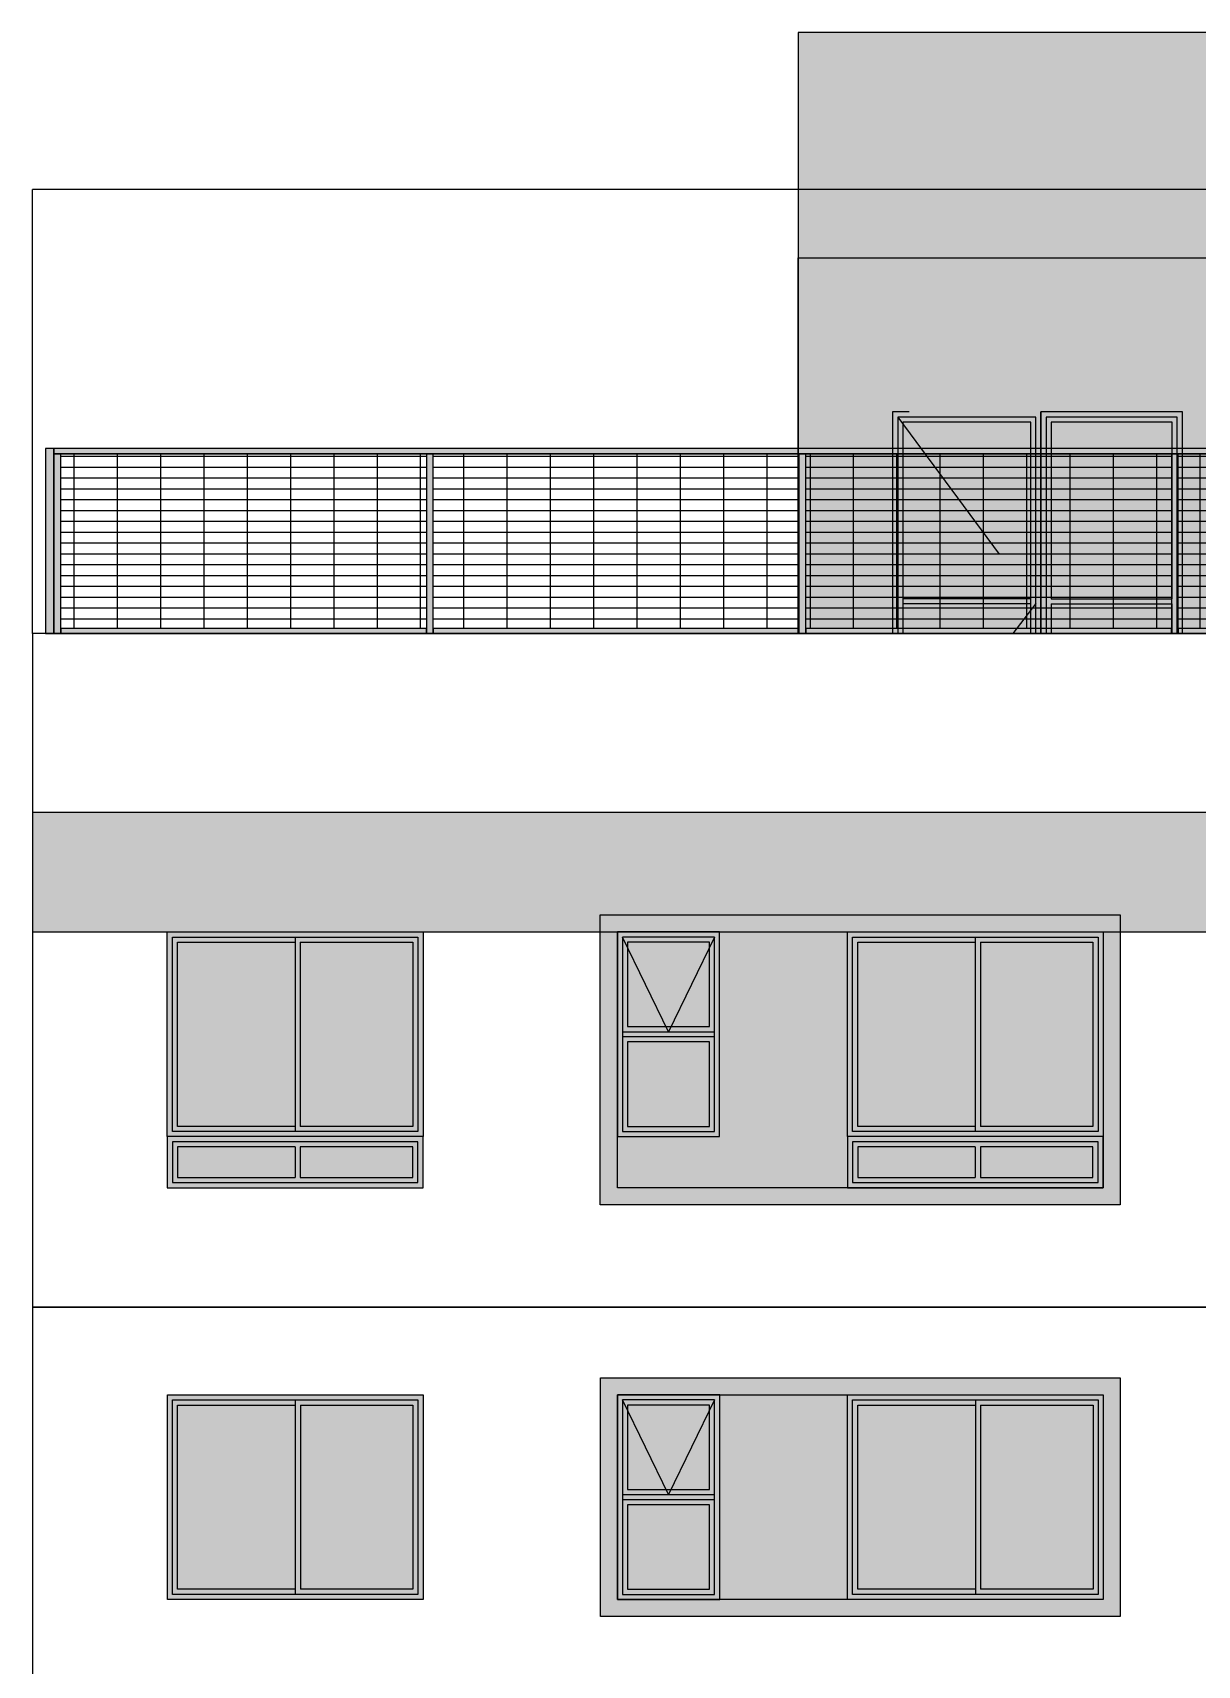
# Model space of a CAD drawing. Header units: metres. Extents: x -8678 to -7768, y 20 to 184.
# Drawn here: x -8337.33 to -8330.49, y 85.88 to 95.46 of the extents above; entities that cross this region are included whole.
import ezdxf
from ezdxf.xclip import XClip

# ---------------------------------------------------------------- set-up
doc = ezdxf.new("R2010")
doc.units = ezdxf.units.M
doc.header["$XCLIPFRAME"] = 0
doc.linetypes.add('CTE ELEV$0$DASHEDX2', pattern=[1.5, 1, -0.5])
for name, color, linetype in [('ARQ-DIM EMBASAM', 2, 'Continuous'), ('CTE ELEV$0$ARQ- FRISO', 7, 'Continuous'), ('CTE ELEV$0$ARQ-AUX', 7, 'Continuous'), ('CTE ELEV$0$ARQ-AUX1', 1, 'Continuous'), ('CTE ELEV$0$ARQ-AUX2', 2, 'Continuous'), ('CTE ELEV$0$ARQ-AUX3', 3, 'Continuous'), ('CTE ELEV$0$ARQ-CAX', 1, 'Continuous'), ('CTE ELEV$0$ARQ-PRJ', 7, 'CTE ELEV$0$DASHEDX2')]:
    doc.layers.add(name, color=color, linetype=linetype)
for name, color, linetype, true_color in [('CTE ELEV$0$COR CINZA FECHADO', 7, 'Continuous', 0x56534e), ('CTE ELEV$0$COR PLATINA', 7, 'Continuous', 0xa1a6a3), ('CTE ELEV$0$COR-CAIX', 7, 'Continuous', 0x45494e)]:
    doc.layers.add(name, color=color, linetype=linetype, true_color=true_color)

# ---------------------------------------------------------------- blocks, each defined once
blk = doc.blocks.new('CTE ELEV$0$V J 150x120')
at = {"layer": 'CTE ELEV$0$COR-CAIX'}
h = blk.add_hatch(color=256, dxfattribs=at)
h.dxf.hatch_style = 1
h.paths.add_polyline_path([(1.499999999999773, 1.19999999496485), (0, 1.19999999496485), (0, 0), (1.499999999999773, 0)])
h = blk.add_hatch(color=254, dxfattribs=at)
h.dxf.hatch_style = 1
h.paths.add_polyline_path([(0.7200000000000273, 1.139999994964848), (0.05999999999994543, 1.139999994964848), (0.05999999999994543, 0.06000000000000227), (0.7200000000000273, 0.06000000000000227)])
h.paths.add_polyline_path([(0.75, 0.06000000000000233), (1.439999999999827, 0.06000000000000222), (1.439999999999827, 1.139999994964848), (0.75, 1.139999994964848)])
for points in [[(1.499999999999773, 1.19999999496485), (0, 1.19999999496485), (0, 0), (1.499999999999773, 0)], [(1.470000000000027, 1.169999994964849), (0.02999999999974534, 1.169999994964849), (0.02999999999974534, 0.03000000000000114), (1.470000000000027, 0.03000000000000114)]]:
    blk.add_lwpolyline(points, close=True)
for points in [[(0.75, 1.169999994964849), (0.75, 0.03000000000000114)], [(0.7200000000000273, 1.139999994964848), (0.05999999999994543, 1.139999994964848), (0.05999999999994543, 0.06000000000000227), (0.7200000000000273, 0.06000000000000227)], [(0.7200000000000273, 1.139999994964848), (0.7200000000000273, 0.06000000000000227)], [(0.75, 0.06000000000000227), (1.439999999999827, 0.06000000000000227), (1.439999999999827, 1.139999994964848), (0.75, 1.139999994964848)]]:
    blk.add_lwpolyline(points)
blk = doc.blocks.new('CTE ELEV$0$V J 80x60')
at = {"layer": 'CTE ELEV$0$COR-CAIX'}
h = blk.add_hatch(color=256, dxfattribs=at)
h.dxf.hatch_style = 1
h.paths.add_polyline_path([(-1.165975760386573e-09, 1.199999998369988), (0.5999999927168993, 1.199999998369988), (0.5999999927168993, -1.629812729220248e-09), (-1.165975760386573e-09, -1.629812729220248e-09)])
h = blk.add_hatch(color=254, dxfattribs=at)
h.dxf.hatch_style = 1
h.paths.add_polyline_path([(0.5399999927169539, 0.5549999983698871), (0.05999999883419704, 0.5549999983698871), (0.05999999883419704, 0.0599999983701611), (0.5399999927169539, 0.0599999983701611)])
h.paths.add_polyline_path([(0.05999999883419704, 1.108333331004395), (0.05999999883419704, 0.644999998370317), (0.2854054013463041, 0.6449999983703169)], flags=17)
h.paths.add_polyline_path([(0.5399999927169539, 1.108333331004811), (0.5399999927169539, 1.139999998369986), (0.05999999883419704, 1.139999998369986), (0.05999999883419704, 1.108333331004395), (0.2854054013463041, 0.644999998370317), (0.3145945902048345, 0.6449999983703169)])
h.paths.add_polyline_path([(0.5399999927169539, 1.108333331004811), (0.3145945902048345, 0.644999998370317), (0.5399999927169539, 0.6449999983703169)], flags=17)
at = {"layer": 'CTE ELEV$0$ARQ-CAX', "flags": 128}
for points in [[(-1.165975760386573e-09, 1.199999998369988), (0.5999999927168993, 1.199999998369988), (0.5999999927168993, -1.629812729220248e-09), (-1.165975760386573e-09, -1.629812729220248e-09)], [(0.02999999883422433, 1.169999998369959), (0.5699999927169266, 1.169999998369959), (0.5699999927169266, 0.6149999983703441), (0.02999999883422433, 0.6149999983703441)], [(0.02999999883399695, 1.169999998369959), (0.5699999927169266, 1.169999998369959), (0.5699999927169266, 0.02999999837018841), (0.02999999883399695, 0.02999999837018841)], [(0.05999999883419704, 1.139999998369986), (0.5399999927169539, 1.139999998369986), (0.5399999927169539, 0.6449999983703169), (0.05999999883419704, 0.6449999983703169)], [(0.02999999883422433, 0.5849999983698598), (0.5699999927169266, 0.5849999983698598), (0.5699999927169266, 0.02999999837018841), (0.02999999883422433, 0.02999999837018841)], [(0.05999999883419704, 0.5549999983698871), (0.5399999927169539, 0.5549999983698871), (0.5399999927169539, 0.05999999837016112), (0.05999999883419704, 0.05999999837016112)]]:
    blk.add_lwpolyline(points, close=True, dxfattribs=at)
at = {"layer": 'CTE ELEV$0$ARQ-PRJ'}
blk.add_lwpolyline([(0.02999999883399695, 1.169999998369959), (0.2999999957755755, 0.6149999983703441), (0.5699999927169266, 1.169999998369959)], dxfattribs=at)
blk = doc.blocks.new('CTE ELEV$0$elev 3 tipo')
at = {"layer": 'CTE ELEV$0$COR CINZA FECHADO'}
h = blk.add_hatch(color=256, dxfattribs=at)
h.dxf.hatch_style = 1
h.paths.add_polyline_path([(6.38043800993546, 2.304999811774834), (3.330390631235787, 2.304999811774834), (3.330390631235787, 0.9049998168099904), (6.38043800993546, 0.9049998168099904)])
h.paths.add_polyline_path([(6.280438009935096, 2.20499981177484), (6.280438009935096, 1.004999816809985), (4.780438009935096, 1.004999816809985), (3.430390631236151, 1.004999816809985), (3.430390631236151, 2.20499981177484), (4.030390625119253, 2.20499981177484)], flags=16)
h.paths.add_polyline_path([(4.810438009935751, 2.174999811774839), (6.250438009934442, 2.174999811774839), (6.250438009934442, 1.034999816809986), (4.810438009935751, 1.034999816809986)], flags=0)
h.paths.add_polyline_path([(4.840438009934587, 2.144999811774838), (5.530438009935096, 2.144999811774838), (5.530438009935096, 1.064999816809987), (4.840438009934587, 1.064999816809987)], flags=0)
h.paths.add_polyline_path([(4.000390625118598, 2.174999811774811), (4.000390625118598, 1.034999811775037), (3.460390631236805, 1.034999811775037), (3.460390631236805, 1.589999811774717), (3.460390631236805, 2.174999811774811)], flags=0)
h.paths.add_polyline_path([(4.000390625118598, 2.174999811774768), (4.000390625118598, 1.619999811775202), (3.460390631236805, 1.619999811775202), (3.460390631236805, 2.174999811774811)], flags=0)
h.paths.add_polyline_path([(3.970390625119762, 1.649999811775174), (3.744985222607284, 1.649999811775174), (3.730390628177702, 1.619999811775202), (3.71579603374812, 1.649999811775174), (3.490390631235641, 1.649999811775174), (3.490390631235641, 2.144999811774838), (3.970390625119762, 2.144999811774838)], flags=0)
h.paths.add_polyline_path([(3.970390625119762, 1.559999811774745), (3.970390625119762, 1.06499981177501), (3.490390631235641, 1.06499981177501), (3.490390631235641, 1.559999811774745)], flags=0)
h.paths.add_polyline_path([(5.560438009935751, 2.144999811774838), (6.220438009935606, 2.144999811774838), (6.220438009935606, 1.064999816809987), (5.560438009935751, 1.064999816809987)], flags=0)
h = blk.add_hatch(color=256, dxfattribs=at)
h.dxf.hatch_style = 1
h.paths.add_polyline_path([(4.780438009935096, 2.20499981177484), (4.030390625119253, 2.20499981177484), (4.030390625119253, 1.004999816809985), (4.780438009935096, 1.004999816809985)])
at = {"layer": 'CTE ELEV$0$ARQ- FRISO'}
blk.add_lwpolyline([(58.14994658083924, 2.720000200018745), (0, 2.720000200018745)], dxfattribs=at)
at = {"layer": 'CTE ELEV$0$ARQ-AUX2'}
blk.add_line((0, 2.720000200018745), (0, 0), dxfattribs=at)
at = {"layer": 'CTE ELEV$0$COR CINZA FECHADO', "elevation": 3.963675300280968e-06}
for points in [[(3.330390631235787, 2.304999811774834), (6.38043800993546, 2.304999811774834), (6.38043800993546, 0.9049998168099904), (3.330390631235787, 0.9049998168099904)], [(3.430390631236151, 2.20499981177484), (6.280438009935096, 2.20499981177484), (6.280438009935096, 1.004999816809985), (3.430390631236151, 1.004999816809985)]]:
    blk.add_lwpolyline(points, close=True, dxfattribs=at)
at = {"layer": 'Defpoints'}
blk.add_lwpolyline([(0, 2.720000200018745), (0, 2.720000200018745)], dxfattribs=at)
at = {"layer": 'CTE ELEV$0$ARQ-CAX', "xscale": -1}
for name, p in [('CTE ELEV$0$V J 150x120', (2.290405207053482, 1.004999816809985, 3.963675300280968e-06)), ('CTE ELEV$0$V J 80x60', (4.030390623953281, 1.004999813404851, 3.963675300280968e-06)), ('CTE ELEV$0$V J 150x120', (6.280438009935096, 1.004999816809985, 3.963675300280968e-06))]:
    blk.add_blockref(name, p, dxfattribs=at)
blk = doc.blocks.new('CTE ELEV$0$V BAND INF 150x40')
at = {"layer": 'CTE ELEV$0$COR-CAIX'}
h = blk.add_hatch(color=256, dxfattribs=at)
h.dxf.hatch_style = 1
h.paths.add_polyline_path([(0, 0), (1.499999999999773, 0), (1.499999999999773, -0.3000000000000004), (0, -0.3000000000000004)])
h = blk.add_hatch(color=254, dxfattribs=at)
h.dxf.hatch_style = 1
h.paths.add_polyline_path([(0.7200000000000273, -0.2399999999999999), (0.7200000000000273, -0.0600000000000005), (0.06000000000000227, -0.0600000000000005), (0.06000000000000227, -0.2399999999999999)])
h.paths.add_polyline_path([(0.75, -0.2399999999999999), (1.43999999999977, -0.2399999999999999), (1.43999999999977, -0.06000000000000051), (0.75, -0.06000000000000048)])
at = {"layer": 'CTE ELEV$0$ARQ-CAX'}
for points in [[(0, 0), (1.499999999999773, 0), (1.499999999999773, -0.3000000000000004), (0, -0.3000000000000004)], [(0.03000000000000114, -0.03000000000000025), (1.469999999999771, -0.03000000000000025), (1.469999999999771, -0.2700000000000001), (0.03000000000000114, -0.2700000000000001)]]:
    blk.add_lwpolyline(points, close=True, dxfattribs=at)
for points in [[(0.7200000000000273, -0.2399999999999999), (0.06000000000000227, -0.2399999999999999), (0.06000000000000227, -0.0600000000000005), (0.7200000000000273, -0.0600000000000005)], [(0.7200000000000273, -0.0600000000000005), (0.7200000000000273, -0.2399999999999999)], [(0.75, -0.0600000000000005), (1.43999999999977, -0.0600000000000005), (1.43999999999977, -0.2399999999999999), (0.75, -0.2399999999999999)], [(0.75, -0.0600000000000005), (0.75, -0.2399999999999999)]]:
    blk.add_lwpolyline(points, dxfattribs=at)
blk = doc.blocks.new('CTE ELEV$0$elev 1 dupl inf')
at = {"layer": 'CTE ELEV$0$COR CINZA FECHADO', "transparency": 33554687}
h = blk.add_hatch(color=256, dxfattribs=at)
h.dxf.hatch_style = 1
h.paths.add_polyline_path([(26.57498214618136, 2.899998630981415), (58.14994658083924, 2.899998635350215), (58.14994658083924, 2.200050793593562), (48.6199239081634, 2.200050792501358), (48.6199239081634, 2.23499844869815), (47.2199243129453, 2.23499844869815), (47.2199243129453, 2.200050792228311), (46.35002024382811, 2.200050791955263), (46.35002024382811, 2.23499844869815), (45.30001983904549, 2.23499844869815), (45.30001983904549, 2.200050791409168), (36.20992851810661, 2.20005079086306), (36.20992851810661, 2.23499844869815), (35.15997329883248, 2.23499844869815), (35.15997329883248, 2.200050790316965), (26.57498214618136, 2.200050789224761)])
h = blk.add_hatch(color=256, dxfattribs=at)
h.dxf.hatch_style = 1
h.paths.add_polyline_path([(54.81994657472023, 2.300050791409163), (51.7699465808364, 2.300050791409163), (51.7699465808364, 0.6000507964443074), (54.81994657472023, 0.6000507964443074)])
at = {"layer": 'CTE ELEV$0$ARQ- FRISO', "elevation": -8.510797045857506e-05}
blk.add_lwpolyline([(0, 2.899998630981415), (58.14994658083924, 2.899998630981415)], dxfattribs=at)
at = {"layer": 'CTE ELEV$0$ARQ- FRISO'}
blk.add_lwpolyline([(58.14994658083924, 0), (0, 0)], dxfattribs=at)
at = {"layer": 'CTE ELEV$0$ARQ-AUX2'}
blk.add_line((58.14994658083924, 2.899998630981415, -8.510797045857506e-05), (58.14994658083924, 0), dxfattribs=at)
at = {"layer": 'CTE ELEV$0$COR CINZA FECHADO'}
for points, elevation in [([(26.57498214618136, 2.899998630981415), (58.14994658083924, 2.899998635350215), (58.14994658083924, 2.200050793593562), (48.6199239081634, 2.200050792501358), (48.6199239081634, 2.23499844869815), (47.2199243129453, 2.23499844869815), (47.2199243129453, 2.200050792228311), (46.35002024382811, 2.200050791955263), (46.35002024382811, 2.23499844869815), (45.30001983904549, 2.23499844869815), (45.30001983904549, 2.200050791409168), (36.20992851810661, 2.20005079086306), (36.20992851810661, 2.23499844869815), (35.15997329883248, 2.23499844869815), (35.15997329883248, 2.200050790316965), (26.57498214618136, 2.200050789224761)], -0.000224201812276087), ([(54.81994657472023, 2.300050791409163), (51.7699465808364, 2.300050791409163), (51.7699465808364, 0.6000507964443074), (54.81994657472023, 0.6000507964443074)], -0.0001257840909103123), ([(54.71994657471987, 2.200050791409168), (51.86994658083677, 2.200050791409168), (51.86994658083677, 0.7000507964443159), (54.71994657471987, 0.7000507964443159)], -0.0001257840909103123)]:
    blk.add_lwpolyline(points, close=True, dxfattribs=dict(at, elevation=elevation))
at = {"layer": 'CTE ELEV$0$ARQ-CAX'}
for name, p in [('CTE ELEV$0$V J 150x120', (51.86994658083677, 1.000050796444313, -0.0001257840909103123)), ('CTE ELEV$0$V J 80x60', (54.11994658200274, 1.000050793039179, -0.0001257840909103123)), ('CTE ELEV$0$V J 150x120', (55.85997938282344, 1.000050796444313, -0.0001257840909103123)), ('CTE ELEV$0$V BAND INF 150x40', (51.86994658083677, 1.000050796444313, -0.0001257840909103123)), ('CTE ELEV$0$V BAND INF 150x40', (55.85997938282344, 1.000050796444313, -0.0001257840909103123))]:
    blk.add_blockref(name, p, dxfattribs=at)
blk = doc.blocks.new('CTE ELEV$0$v grd dupl sup 1')
at = {"transparency": 33554687}
h = blk.add_hatch(dxfattribs=at)
h.set_pattern_fill('GRATE', scale=0.08)
h.set_pattern_definition([(0, (0.04000000001360668, 1.020011691985658), (0, 0.0635), []), (90, (0.04000000001360668, 1.020011691985658), (-0.254, 1.555301434917139e-17), [])])
h.paths.add_polyline_path([(0.04000000001360648, 1.07001168484636), (0.04000000001360693, 0.04500019094693719), (2.185006672363125, 0.04500019830335644), (2.185006672363125, 1.070011683310774)])
h.paths.add_polyline_path([(2.225006665251749, 1.070011683282139), (2.225006665251749, 0.0450001893827161), (4.370013337601268, 0.04500019673913569), (4.370013337601268, 1.070011681746553)])
h.paths.add_polyline_path([(4.410013330489893, 1.070011681717918), (4.410013330489893, 0.0450001878184948), (6.555020002839412, 0.04500019517491449), (6.555020002839411, 1.070011680182332)])
h.paths.add_polyline_path([(6.595019995728036, 1.070011680153697), (6.595019995728036, 0.04500018625427382), (8.740026668077553, 0.04500019361069341), (8.740026668077553, 1.070011678618111)])
h.paths.add_polyline_path([(8.780026660966177, 1.070011678589475), (8.780026660966179, 0.04500018469005285), (10.9250333333166, 0.04500019204647254), (10.92503333331661, 1.07001167705389)])
at = {"layer": 'CTE ELEV$0$COR-CAIX', "transparency": 33554687}
h = blk.add_hatch(color=256, dxfattribs=at)
h.dxf.hatch_style = 1
h.paths.add_polyline_path([(10.96503331908025, 1.100011426091939), (10.96503332620341, 1.070011691985658), (7.12498149368912e-09, 1.070011691985658), (0, 1.100011691985671)])
h.paths.add_polyline_path([(7.124982132067359e-09, 1.070011684860678), (0.04000000001360668, 1.070011684860678), (0.04000000001360668, 0.01500019094693594), (7.124982132067359e-09, 0.01500019094693594)])
h.paths.add_polyline_path([(8.780026660966175, 0.04500018469005296), (10.92503333331569, 0.04500019204647243), (10.92503333331569, 0.01500019204647129), (8.780026660966175, 0.01500018469005182)])
h.paths.add_polyline_path([(6.595019995728035, 0.04500018625427393), (8.740026668077553, 0.04500019361069341), (8.740026668077553, 0.01500019361069227), (6.595019995728035, 0.0150001862542728)])
h.paths.add_polyline_path([(4.410013330489893, 0.04500018781849491), (6.555020002839411, 0.04500019517491438), (6.555020002839411, 0.01500019517491324), (4.410013330489893, 0.01500018781849377)])
h.paths.add_polyline_path([(2.22500666525175, 0.0450001893827161), (4.370013337601268, 0.04500019673913558), (4.370013337601268, 0.01500019673913444), (2.22500666525175, 0.01500018938271497)])
h.paths.add_polyline_path([(0.04000000001360668, 0.04500019094693708), (2.185006672363125, 0.04500019830335655), (2.185006672363125, 0.01500019830335542), (0.04000000001360668, 0.01500019094693594)])
h.paths.add_polyline_path([(8.740026668077553, 1.070011678603793), (8.780026660966177, 1.070011678603793), (8.780026660966177, 0.01500018469003739), (8.740026668077553, 0.01500018469003739)])
h.paths.add_polyline_path([(6.555020002839411, 1.070011680168014), (6.595019995728036, 1.070011680168014), (6.595019995728036, 0.01500018625425836), (6.555020002839411, 0.01500018625425836)])
h.paths.add_polyline_path([(4.370013337601268, 1.070011681732235), (4.410013330489893, 1.070011681732235), (4.410013330489893, 0.01500018781847956), (4.370013337601268, 0.01500018781847956)])
h.paths.add_polyline_path([(2.185006672363125, 1.070011683296456), (2.225006665251749, 1.070011683296456), (2.225006665251749, 0.01500018938270054), (2.185006672363125, 0.01500018938270054)])
h.paths.add_polyline_path([(10.92503333331661, 1.070011677039572), (10.96503332620341, 1.070011677039572), (10.96503332620341, 0.0150001831258304), (10.92503333331661, 0.0150001831258304)])
at = {"ltscale": 0.05}
blk.add_lwpolyline([(10.96503331908025, 1.100011426091939), (10.96503332620341, 1.070011691985658), (7.12498149368912e-09, 1.070011691985658), (0, 1.100011691985671)], close=True, dxfattribs=at)
for points in [[(7.124982132067359e-09, 1.070011684860678), (0.04000000001360668, 1.070011684860678), (0.04000000001360668, 0.01500019094693594), (7.124982132067359e-09, 0.01500019094693594)], [(2.185006672363125, 1.070011683296456), (2.225006665251749, 1.070011683296456), (2.225006665251749, 0.01500018938270054), (2.185006672363125, 0.01500018938270054)], [(4.370013337601268, 1.070011681732235), (4.410013330489893, 1.070011681732235), (4.410013330489893, 0.01500018781847956), (4.370013337601268, 0.01500018781847956)], [(6.555020002839411, 1.070011680168014), (6.595019995728036, 1.070011680168014), (6.595019995728036, 0.01500018625425836), (6.555020002839411, 0.01500018625425836)], [(8.740026668077553, 1.070011678603793), (8.780026660966177, 1.070011678603793), (8.780026660966177, 0.01500018469003739), (8.740026668077553, 0.01500018469003739)], [(10.92503333331661, 1.070011677039572), (10.96503332620341, 1.070011677039572), (10.96503332620341, 0.0150001831258304), (10.92503333331661, 0.0150001831258304)], [(0.04000000001360668, 0.04500019094693708), (2.185006672363125, 0.04500019830335655), (2.185006672363125, 0.01500019830335542), (0.04000000001360668, 0.01500019094693594)], [(2.22500666525175, 0.0450001893827161), (4.370013337601268, 0.04500019673913558), (4.370013337601268, 0.01500019673913444), (2.22500666525175, 0.01500018938271497)], [(4.410013330489893, 0.04500018781849491), (6.555020002839411, 0.04500019517491438), (6.555020002839411, 0.01500019517491324), (4.410013330489893, 0.01500018781849377)], [(6.595019995728035, 0.04500018625427393), (8.740026668077553, 0.04500019361069341), (8.740026668077553, 0.01500019361069227), (6.595019995728035, 0.0150001862542728)], [(8.780026660966175, 0.04500018469005296), (10.92503333331569, 0.04500019204647243), (10.92503333331569, 0.01500019204647129), (8.780026660966175, 0.01500018469005182)]]:
    blk.add_lwpolyline(points, close=True)
blk.add_lwpolyline([(0.02000000356929441, 1.070011684860678), (10.94503332976001, 1.070011677039572)])
blk = doc.blocks.new('*U669')
at = {"layer": 'CTE ELEV$0$COR-CAIX', "transparency": 33554610}
h = blk.add_hatch(color=256, dxfattribs=at)
h.dxf.hatch_style = 1
h.paths.add_polyline_path([(0.8299999999999983, 0.03999999999970782), (0, 0.03999999999970782), (0, -2.155000000000189), (0.8299999999999983, -2.155000000000189)])
at = {"layer": 'CTE ELEV$0$COR-CAIX', "transparency": 33554687}
h = blk.add_hatch(color=254, dxfattribs=at)
h.dxf.hatch_style = 1
h.paths.add_polyline_path([(0.0600000000000023, -1.055000023596474), (0.769999999999996, -1.055000023596474), (0.769999999999996, -0.02000000000029445), (0.06000000000000227, -0.02000000000029445)])
h.paths.add_polyline_path([(0.06000000000000227, -2.095000000000191), (0.769999999999996, -2.095000000000191), (0.769999999999996, -1.08500002359645), (0.06000000000000225, -1.08500002359645)])
at = {"layer": 'CTE ELEV$0$ARQ-CAX'}
for points in [[(0.8299999999999983, 0.03999999999970782), (0, 0.03999999999970782), (0, -2.155000000000189), (0.8299999999999983, -2.155000000000189)], [(0.7999999999999972, 0.009999999999706688), (0.03000000000000114, 0.009999999999706688), (0.03000000000000114, -2.125000000000188), (0.7999999999999972, -2.125000000000188)]]:
    blk.add_lwpolyline(points, close=True, dxfattribs=at)
for points in [[(0.769999999999996, -1.055000023596474), (0.769999999999996, -0.02000000000029445), (0.06000000000000227, -0.02000000000029445), (0.06000000000000227, -1.055000023596474)], [(0.06000000000000227, -1.055000023596474), (0.769999999999996, -1.055000023596474)], [(0.06000000000000227, -1.08500002359645), (0.06000000000000227, -2.095000000000191), (0.769999999999996, -2.095000000000191), (0.769999999999996, -1.08500002359645)], [(0.06000000000000227, -1.08500002359645), (0.769999999999996, -1.08500002359645)]]:
    blk.add_lwpolyline(points, dxfattribs=at)
blk = doc.blocks.new('*U498')
at = {"layer": 'CTE ELEV$0$COR-CAIX', "transparency": 33554610}
h = blk.add_hatch(color=256, dxfattribs=at)
h.dxf.hatch_style = 1
h.paths.add_polyline_path([(-0.8699999999935243, 2.195000000000118), (0, 2.19499999999999), (0, 0), (-0.8699999999935243, 1.27897692436818e-13)])
at = {"layer": 'CTE ELEV$0$ARQ-CAX'}
for p, q in [((-0.8099999999935789, 1.100000000000151), (-0.06000000000000227, 1.100000000000023)), ((-0.8099999999935789, 1.070000000000178), (-0.06000000000000227, 1.07000000000005))]:
    blk.add_line(p, q, dxfattribs=at)
for points in [[(-0.8699999999935243, 2.195000000000118), (0, 2.19499999999999), (0, 0), (-0.8699999999935243, 1.27897692436818e-13)], [(-0.8399999999935516, 2.165000000000145), (-0.02999999999997272, 2.165000000000017), (-0.02999999999997272, 0), (-0.8399999999935516, 1.27897692436818e-13)], [(-0.8099999999935789, 2.135000000000172), (-0.06000000000000227, 2.135000000000044), (-0.06000000000000227, 0.05999999999994543), (-0.8099999999935789, 0.06000000000007333)]]:
    blk.add_lwpolyline(points, close=True, dxfattribs=at)
at = {"layer": 'CTE ELEV$0$ARQ-PRJ'}
blk.add_lwpolyline([(-0.02999999999997272, 2.165000000000017), (-0.8399999999935516, 1.072500000000232), (-0.02999999999997272, 3.108624468950438e-15)], dxfattribs=at)
blk = doc.blocks.new('CTE ELEV$0$elev 1  dupl sup cob')
at = {"layer": 'CTE ELEV$0$COR PLATINA', "transparency": 33554687}
h = blk.add_hatch(color=256, dxfattribs=at)
h.dxf.hatch_style = 1
h.paths.add_polyline_path([(50.85993385516122, 4.614999999999995), (47.05993413836586, 4.614999999999995), (47.05994566590893, 3.69500009865844), (50.85993385516122, 3.69500009865844)])
h.paths.add_polyline_path([(53.65993385484944, 4.615000000000009), (50.85993385516122, 4.615000000000009), (50.85993385516122, 3.69500009865844), (53.65993385484944, 3.69500009865844)])
h = blk.add_hatch(color=256, dxfattribs=at)
h.dxf.hatch_style = 1
h.paths.add_polyline_path([(53.65993385484944, 3.295000098658448), (47.05994605815977, 3.295000098658448), (47.05994605815977, 1.090011499176015), (53.65993385484944, 1.090011499176015)])
at = {"layer": 'CTE ELEV$0$COR-CAIX', "transparency": 33554687}
h = blk.add_hatch(color=256, dxfattribs=at)
h.dxf.hatch_style = 1
h.paths.add_polyline_path([(47.05993979248342, 3.69500009865844), (53.65993385484944, 3.69500009865844), (53.65993385484944, 3.295000098658448), (47.05993979248342, 3.295000098658448)])
h = blk.add_hatch(color=256, dxfattribs=at)
h.dxf.hatch_style = 1
h.paths.add_polyline_path([(58.02497937687655, 2.175022734321019), (58.07497937687582, 2.175022734321019), (58.07497937723929, 1.090011478312604), (58.02497937724002, 1.090011478312604)])
at = {"layer": 'CTE ELEV$0$ARQ-AUX'}
for points, elevation in [([(53.65993385484944, 3.69500009865844), (58.14984610842112, 3.695000098665957)], -6.99392880136662e-06), ([(58.14984610842112, 1.090011499176015), (58.14984610842112, 3.695000098665957)], 2.159178253178456e-05)]:
    blk.add_lwpolyline(points, dxfattribs=dict(at, elevation=elevation))
at = {"layer": 'CTE ELEV$0$ARQ-AUX1', "elevation": -4.318356323501638e-06}
blk.add_lwpolyline([(50.85993385516122, 3.670000097937631), (50.85993385516122, 4.615000000000009), (53.65993385484944, 4.615000000000009), (53.65993385484944, 1.090011499176015)], dxfattribs=at)
at = {"layer": 'CTE ELEV$0$ARQ-AUX2'}
for p, q in [((47.05994605815977, 1.090011499176015, -1.727342620747985e-05), (58.14994609089263, 1.090011499176015, -1.727342620747985e-05)), ((58.14994609089263, 1.090011499176015, -1.330975090679808e-05), (58.14994609089263, 0))]:
    blk.add_line(p, q, dxfattribs=at)
at = {"layer": 'CTE ELEV$0$ARQ-AUX2', "elevation": 4.318356323902826e-06}
blk.add_lwpolyline([(58.02497937687655, 2.175022734321019), (58.07497937687582, 2.175022734321019), (58.07497937723929, 1.090011478312604), (58.02497937724002, 1.090011478312604)], close=True, dxfattribs=at)
at = {"layer": 'CTE ELEV$0$ARQ-AUX3', "elevation": -6.99392880136662e-06}
blk.add_lwpolyline([(47.05993979248342, 3.69500009865844), (53.65993385484944, 3.69500009865844), (53.65993385484944, 3.295000098658448), (47.05993979248342, 3.295000098658448)], close=True, dxfattribs=at)
at = {"layer": 'CTE ELEV$0$COR PLATINA', "elevation": -6.99392880136662e-06}
blk.add_lwpolyline([(53.65993385484944, 3.295000098658448), (47.05994605815977, 3.295000098658448), (47.05994605815977, 1.090011499176015), (53.65993385484944, 1.090011499176015)], close=True, dxfattribs=at)
ref = blk.add_blockref('*U669', (52.23497189466252, 2.350000097935762, 8.636712647406029e-06), dxfattribs=dict(xscale=-1))
XClip(ref).set_block_clipping_path([(-0.8699999999935244, -1.259988598759719), (0.9951319194424286, 0.039999999999722036)])
ref = blk.add_blockref('*U498', (53.10497189465605, 0.1950000979353916, 8.636712647406029e-06))
XClip(ref).set_block_clipping_path([(-1.6911267296600272, 0.8950114012406516), (0, 2.1950000000000074)])
at = {"layer": 'CTE ELEV$0$ARQ-AUX2'}
blk.add_blockref('CTE ELEV$0$v grd dupl sup 1', (47.05994605815977, 1.07501130822908, -2.626482079077585e-05), dxfattribs=at)
blk = doc.blocks.new('CTE ELEV')
at = {"xscale": -1}
for name, p in [('CTE ELEV$0$elev 1  dupl sup cob', (-8279.176280964706, 90.84000364992555, -1.979369905682568e-05)), ('CTE ELEV$0$elev 1 dupl inf', (-8279.176280964706, 87.98000386523559, -9.896849528063904e-06))]:
    blk.add_blockref(name, p, dxfattribs=at)
blk.add_blockref('CTE ELEV$0$elev 3 tipo', (-8337.326227545545, 85.26000726556549, -9.896849528064772e-06))

msp = doc.modelspace()

# ---------------------------------------------------------------- block references
at = {"layer": 'ARQ-DIM EMBASAM'}
msp.add_blockref('CTE ELEV', (0, 0), dxfattribs=at)

doc.saveas('drawing.dxf')
